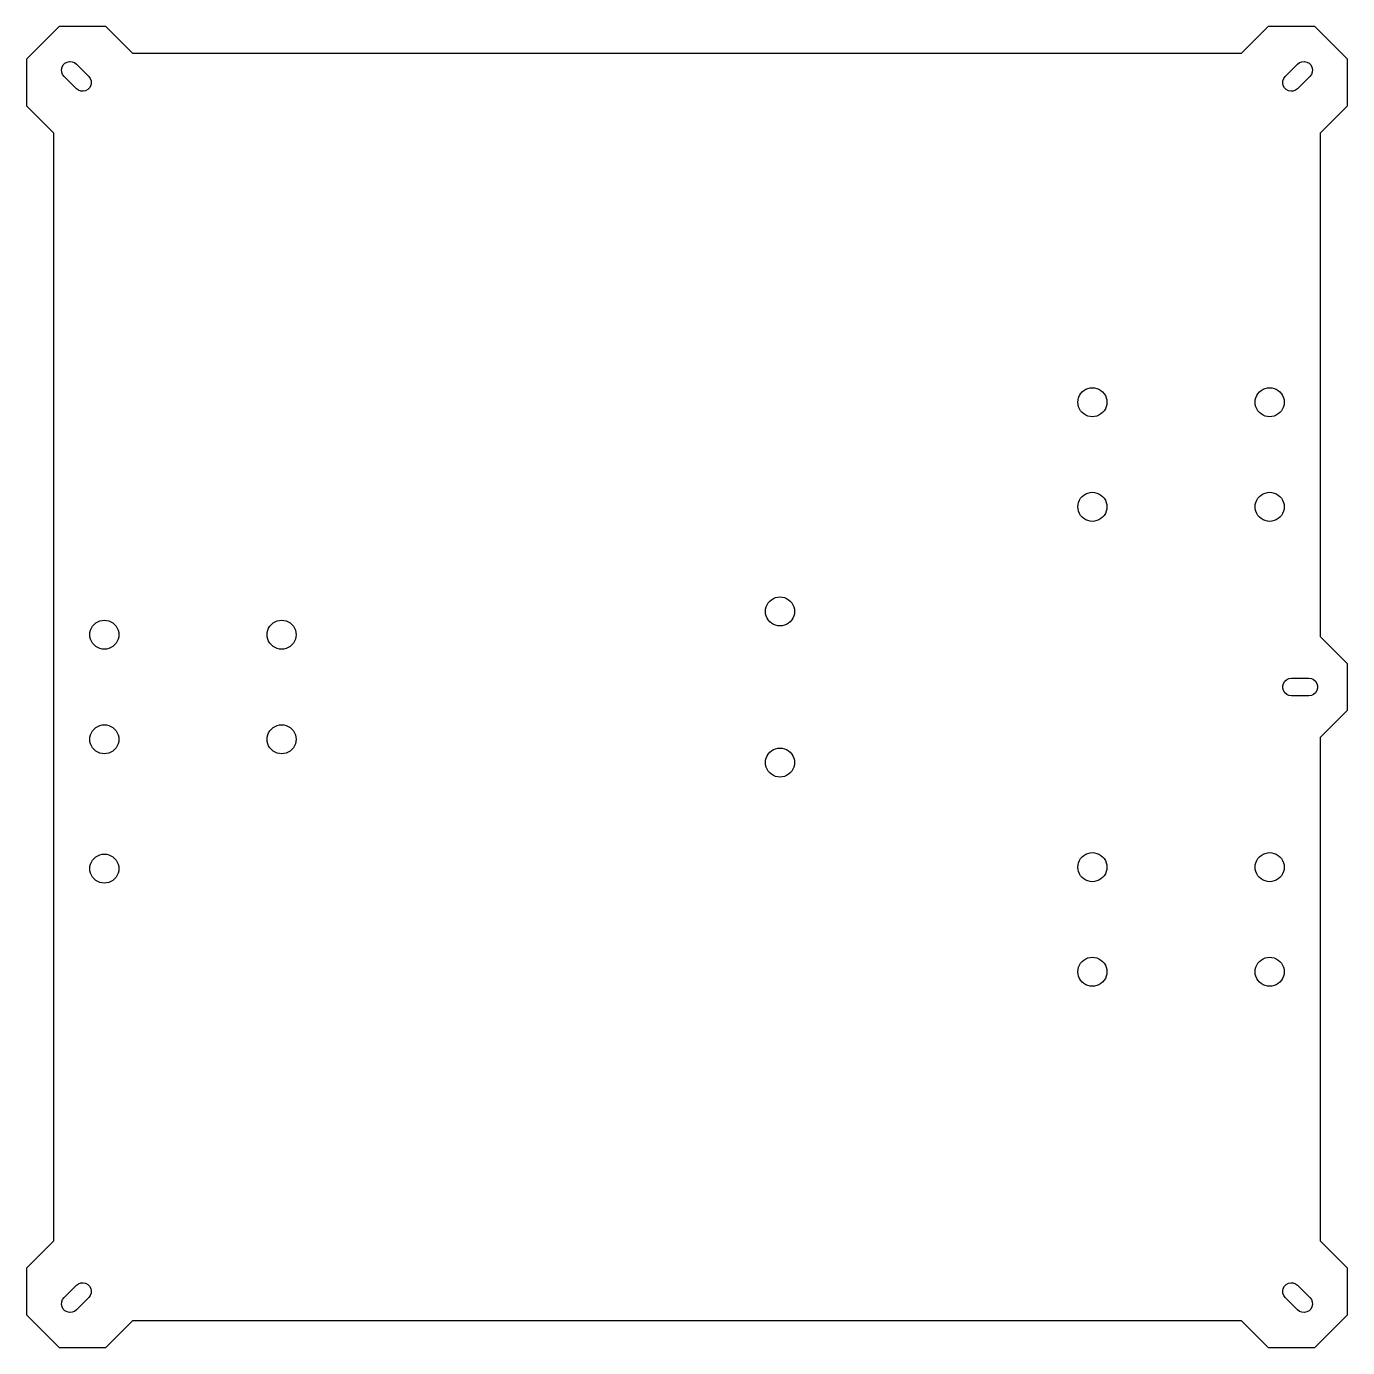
# Model space of a CAD drawing. Extents: x -114 to 114, y 114 to 342.
import ezdxf

# ---------------------------------------------------------------- set-up
doc = ezdxf.new("R2010")
doc.units = 0
doc.layers.get('0').update_dxf_attribs({"linetype": 'CONTINUOUS'})

msp = doc.modelspace()

# ---------------------------------------------------------------- linework, layer by layer
at = {"color": 7}
for points in [[(-95.3431, 119), (95.3431, 119), (100, 114.343), (108, 114.343), (113.657, 120), (113.657, 128), (109, 132.6569), (109, 219.34315), (113.657, 224), (113.657, 232), (109, 236.65685), (109, 323.3431), (113.657, 328), (113.657, 336), (108, 341.657), (100, 341.657), (95.3431, 337), (-95.3431, 337), (-100, 341.657), (-108, 341.657), (-113.657, 336), (-113.657, 328), (-109, 323.3431), (-109, 132.6569), (-113.657, 128), (-113.657, 120), (-108, 114.343), (-100, 114.343)], [(-104.319, 330.534), (-104.719, 330.683), (-105.061, 330.939), (-107.182, 333.061), (-107.438, 333.402), (-107.587, 333.802), (-107.617, 334.228), (-107.527, 334.646), (-107.322, 335.02), (-107.02, 335.322), (-106.646, 335.527), (-106.228, 335.617), (-105.802, 335.587), (-105.402, 335.438), (-105.061, 335.182), (-102.939, 333.061), (-102.683, 332.719), (-102.534, 332.319), (-102.504, 331.893), (-102.595, 331.476), (-102.799, 331.101), (-103.101, 330.799), (-103.476, 330.595), (-103.893, 330.504)], [(103.476, 330.595), (103.101, 330.799), (102.799, 331.101), (102.595, 331.476), (102.504, 331.893), (102.534, 332.319), (102.683, 332.719), (102.939, 333.061), (105.061, 335.182), (105.402, 335.438), (105.802, 335.587), (106.228, 335.617), (106.646, 335.527), (107.02, 335.322), (107.322, 335.02), (107.527, 334.646), (107.617, 334.228), (107.587, 333.802), (107.438, 333.402), (107.182, 333.061), (105.061, 330.939), (104.719, 330.683), (104.319, 330.534), (103.893, 330.504)], [(69.3589, 274.5308), (68.9775, 274.6224), (68.615, 274.7725), (68.2805, 274.9775), (67.9822, 275.2322), (67.7275, 275.5305), (67.5225, 275.865), (67.3724, 276.2275), (67.2808, 276.6089), (67.25, 277), (67.2808, 277.3911), (67.3724, 277.7725), (67.5225, 278.135), (67.7275, 278.4695), (67.9822, 278.7678), (68.2805, 279.0225), (68.615, 279.2275), (68.9775, 279.3776), (69.3589, 279.4692), (69.75, 279.5), (70.1411, 279.4692), (70.5225, 279.3776), (70.885, 279.2275), (71.2195, 279.0225), (71.5178, 278.7678), (71.7725, 278.4695), (71.9775, 278.135), (72.1276, 277.7725), (72.2192, 277.3911), (72.25, 277), (72.2192, 276.6089), (72.1276, 276.2275), (71.9775, 275.865), (71.7725, 275.5305), (71.5178, 275.2322), (71.2195, 274.9775), (70.885, 274.7725), (70.5225, 274.6224), (70.1411, 274.5308), (69.75, 274.5)], [(99.8589, 274.5308), (99.4775, 274.6224), (99.115, 274.7725), (98.7805, 274.9775), (98.4822, 275.2322), (98.2275, 275.5305), (98.0225, 275.865), (97.8724, 276.2275), (97.7808, 276.6089), (97.75, 277), (97.7808, 277.3911), (97.8724, 277.7725), (98.0225, 278.135), (98.2275, 278.4695), (98.4822, 278.7678), (98.7805, 279.0225), (99.115, 279.2275), (99.4775, 279.3776), (99.8589, 279.4692), (100.25, 279.5), (100.641, 279.4692), (101.023, 279.3776), (101.385, 279.2275), (101.719, 279.0225), (102.018, 278.7678), (102.273, 278.4695), (102.478, 278.135), (102.628, 277.7725), (102.719, 277.3911), (102.75, 277), (102.719, 276.6089), (102.628, 276.2275), (102.478, 275.865), (102.273, 275.5305), (102.018, 275.2322), (101.719, 274.9775), (101.385, 274.7725), (101.023, 274.6224), (100.641, 274.5308), (100.25, 274.5)], [(69.3589, 256.5308), (68.9775, 256.6224), (68.615, 256.7725), (68.2805, 256.9775), (67.9822, 257.2322), (67.7275, 257.5305), (67.5225, 257.865), (67.3724, 258.2275), (67.2808, 258.6089), (67.25, 259), (67.2808, 259.3911), (67.3724, 259.7725), (67.5225, 260.135), (67.7275, 260.4695), (67.9822, 260.7678), (68.2805, 261.0225), (68.615, 261.2275), (68.9775, 261.3776), (69.3589, 261.4692), (69.75, 261.5), (70.1411, 261.4692), (70.5225, 261.3776), (70.885, 261.2275), (71.2195, 261.0225), (71.5178, 260.7678), (71.7725, 260.4695), (71.9775, 260.135), (72.1276, 259.7725), (72.2192, 259.3911), (72.25, 259), (72.2192, 258.6089), (72.1276, 258.2275), (71.9775, 257.865), (71.7725, 257.5305), (71.5178, 257.2322), (71.2195, 256.9775), (70.885, 256.7725), (70.5225, 256.6224), (70.1411, 256.5308), (69.75, 256.5)], [(99.8589, 256.5308), (99.4775, 256.6224), (99.115, 256.7725), (98.7805, 256.9775), (98.4822, 257.2322), (98.2275, 257.5305), (98.0225, 257.865), (97.8724, 258.2275), (97.7808, 258.6089), (97.75, 259), (97.7808, 259.3911), (97.8724, 259.7725), (98.0225, 260.135), (98.2275, 260.4695), (98.4822, 260.7678), (98.7805, 261.0225), (99.115, 261.2275), (99.4775, 261.3776), (99.8589, 261.4692), (100.25, 261.5), (100.641, 261.4692), (101.023, 261.3776), (101.385, 261.2275), (101.719, 261.0225), (102.018, 260.7678), (102.273, 260.4695), (102.478, 260.135), (102.628, 259.7725), (102.719, 259.3911), (102.75, 259), (102.719, 258.6089), (102.628, 258.2275), (102.478, 257.865), (102.273, 257.5305), (102.018, 257.2322), (101.719, 256.9775), (101.385, 256.7725), (101.023, 256.6224), (100.641, 256.5308), (100.25, 256.5)], [(15.6089, 238.5308), (15.2275, 238.6224), (14.865, 238.7725), (14.5305, 238.9775), (14.2322, 239.2322), (13.9775, 239.5305), (13.7725, 239.865), (13.6224, 240.2275), (13.5308, 240.6089), (13.5, 241), (13.5308, 241.3911), (13.6224, 241.7725), (13.7725, 242.135), (13.9775, 242.4695), (14.2322, 242.7678), (14.5305, 243.0225), (14.865, 243.2275), (15.2275, 243.3776), (15.6089, 243.4692), (16, 243.5), (16.3911, 243.4692), (16.7725, 243.3776), (17.135, 243.2275), (17.4695, 243.0225), (17.7678, 242.7678), (18.0225, 242.4695), (18.2275, 242.135), (18.3776, 241.7725), (18.4692, 241.3911), (18.5, 241), (18.4692, 240.6089), (18.3776, 240.2275), (18.2275, 239.865), (18.0225, 239.5305), (17.7678, 239.2322), (17.4695, 238.9775), (17.135, 238.7725), (16.7725, 238.6224), (16.3911, 238.5308), (16, 238.5)], [(-100.641, 234.53079), (-101.023, 234.62236), (-101.385, 234.77249), (-101.719, 234.97746), (-102.018, 235.23224), (-102.273, 235.53055), (-102.478, 235.86504), (-102.628, 236.22746), (-102.719, 236.60892), (-102.75, 237), (-102.719, 237.39108), (-102.628, 237.77254), (-102.478, 238.135), (-102.273, 238.4695), (-102.018, 238.7678), (-101.719, 239.0225), (-101.385, 239.2275), (-101.023, 239.3776), (-100.641, 239.4692), (-100.25, 239.5), (-99.8589, 239.4692), (-99.4775, 239.3776), (-99.115, 239.2275), (-98.7805, 239.0225), (-98.4822, 238.7678), (-98.2275, 238.4695), (-98.0225, 238.135), (-97.8724, 237.77254), (-97.7808, 237.39108), (-97.75, 237), (-97.7808, 236.60892), (-97.8724, 236.22746), (-98.0225, 235.86504), (-98.2275, 235.53055), (-98.4822, 235.23224), (-98.7805, 234.97746), (-99.115, 234.77249), (-99.4775, 234.62236), (-99.8589, 234.53079), (-100.25, 234.5)], [(-70.1411, 234.53079), (-70.5225, 234.62236), (-70.885, 234.77249), (-71.2195, 234.97746), (-71.5178, 235.23224), (-71.7725, 235.53055), (-71.9775, 235.86504), (-72.1276, 236.22746), (-72.2192, 236.60892), (-72.25, 237), (-72.2192, 237.39108), (-72.1276, 237.77254), (-71.9775, 238.135), (-71.7725, 238.4695), (-71.5178, 238.7678), (-71.2195, 239.0225), (-70.885, 239.2275), (-70.5225, 239.3776), (-70.1411, 239.4692), (-69.75, 239.5), (-69.3589, 239.4692), (-68.9775, 239.3776), (-68.615, 239.2275), (-68.2805, 239.0225), (-67.9822, 238.7678), (-67.7275, 238.4695), (-67.5225, 238.135), (-67.3724, 237.77254), (-67.2808, 237.39108), (-67.25, 237), (-67.2808, 236.60892), (-67.3724, 236.22746), (-67.5225, 235.86504), (-67.7275, 235.53055), (-67.9822, 235.23224), (-68.2805, 234.97746), (-68.615, 234.77249), (-68.9775, 234.62236), (-69.3589, 234.53079), (-69.75, 234.5)], [(104, 226.5), (103.577, 226.56078), (103.189, 226.73813), (102.866, 227.01772), (102.636, 227.37689), (102.515, 227.78653), (102.515, 228.21347), (102.636, 228.62311), (102.866, 228.98228), (103.189, 229.26187), (103.577, 229.43922), (104, 229.5), (107, 229.5), (107.423, 229.43922), (107.811, 229.26187), (108.134, 228.98228), (108.364, 228.62311), (108.485, 228.21347), (108.485, 227.78653), (108.364, 227.37689), (108.134, 227.01772), (107.811, 226.73813), (107.423, 226.56078), (107, 226.5)], [(-100.641, 216.5308), (-101.023, 216.6224), (-101.385, 216.7725), (-101.719, 216.9775), (-102.018, 217.2322), (-102.273, 217.5305), (-102.478, 217.865), (-102.628, 218.22746), (-102.719, 218.60892), (-102.75, 219), (-102.719, 219.39108), (-102.628, 219.77254), (-102.478, 220.13496), (-102.273, 220.46945), (-102.018, 220.76776), (-101.719, 221.02254), (-101.385, 221.22751), (-101.023, 221.37764), (-100.641, 221.46921), (-100.25, 221.5), (-99.8589, 221.46921), (-99.4775, 221.37764), (-99.115, 221.22751), (-98.7805, 221.02254), (-98.4822, 220.76776), (-98.2275, 220.46945), (-98.0225, 220.13496), (-97.8724, 219.77254), (-97.7808, 219.39108), (-97.75, 219), (-97.7808, 218.60892), (-97.8724, 218.22746), (-98.0225, 217.865), (-98.2275, 217.5305), (-98.4822, 217.2322), (-98.7805, 216.9775), (-99.115, 216.7725), (-99.4775, 216.6224), (-99.8589, 216.5308), (-100.25, 216.5)], [(-70.1411, 216.5308), (-70.5225, 216.6224), (-70.885, 216.7725), (-71.2195, 216.9775), (-71.5178, 217.2322), (-71.7725, 217.5305), (-71.9775, 217.865), (-72.1276, 218.22746), (-72.2192, 218.60892), (-72.25, 219), (-72.2192, 219.39108), (-72.1276, 219.77254), (-71.9775, 220.13496), (-71.7725, 220.46945), (-71.5178, 220.76776), (-71.2195, 221.02254), (-70.885, 221.22751), (-70.5225, 221.37764), (-70.1411, 221.46921), (-69.75, 221.5), (-69.3589, 221.46921), (-68.9775, 221.37764), (-68.615, 221.22751), (-68.2805, 221.02254), (-67.9822, 220.76776), (-67.7275, 220.46945), (-67.5225, 220.13496), (-67.3724, 219.77254), (-67.2808, 219.39108), (-67.25, 219), (-67.2808, 218.60892), (-67.3724, 218.22746), (-67.5225, 217.865), (-67.7275, 217.5305), (-67.9822, 217.2322), (-68.2805, 216.9775), (-68.615, 216.7725), (-68.9775, 216.6224), (-69.3589, 216.5308), (-69.75, 216.5)], [(15.6089, 212.5308), (15.2275, 212.6224), (14.865, 212.7725), (14.5305, 212.9775), (14.2322, 213.2322), (13.9775, 213.5305), (13.7725, 213.865), (13.6224, 214.2275), (13.5308, 214.6089), (13.5, 215), (13.5308, 215.3911), (13.6224, 215.7725), (13.7725, 216.135), (13.9775, 216.4695), (14.2322, 216.7678), (14.5305, 217.0225), (14.865, 217.2275), (15.2275, 217.3776), (15.6089, 217.4692), (16, 217.5), (16.3911, 217.4692), (16.7725, 217.3776), (17.135, 217.2275), (17.4695, 217.0225), (17.7678, 216.7678), (18.0225, 216.4695), (18.2275, 216.135), (18.3776, 215.7725), (18.4692, 215.3911), (18.5, 215), (18.4692, 214.6089), (18.3776, 214.2275), (18.2275, 213.865), (18.0225, 213.5305), (17.7678, 213.2322), (17.4695, 212.9775), (17.135, 212.7725), (16.7725, 212.6224), (16.3911, 212.5308), (16, 212.5)], [(-100.641, 194.2808), (-101.023, 194.3724), (-101.385, 194.5225), (-101.719, 194.7275), (-102.018, 194.9822), (-102.273, 195.2805), (-102.478, 195.615), (-102.628, 195.9775), (-102.719, 196.3589), (-102.75, 196.75), (-102.719, 197.1411), (-102.628, 197.5225), (-102.478, 197.885), (-102.273, 198.2195), (-102.018, 198.5178), (-101.719, 198.7725), (-101.385, 198.9775), (-101.023, 199.1276), (-100.641, 199.2192), (-100.25, 199.25), (-99.8589, 199.2192), (-99.4775, 199.1276), (-99.115, 198.9775), (-98.7805, 198.7725), (-98.4822, 198.5178), (-98.2275, 198.2195), (-98.0225, 197.885), (-97.8724, 197.5225), (-97.7808, 197.1411), (-97.75, 196.75), (-97.7808, 196.3589), (-97.8724, 195.9775), (-98.0225, 195.615), (-98.2275, 195.2805), (-98.4822, 194.9822), (-98.7805, 194.7275), (-99.115, 194.5225), (-99.4775, 194.3724), (-99.8589, 194.2808), (-100.25, 194.25)], [(69.3589, 194.5308), (68.9775, 194.6224), (68.615, 194.7725), (68.2805, 194.9775), (67.9822, 195.2322), (67.7275, 195.5305), (67.5225, 195.865), (67.3724, 196.2275), (67.2808, 196.6089), (67.25, 197), (67.2808, 197.3911), (67.3724, 197.7725), (67.5225, 198.135), (67.7275, 198.4695), (67.9822, 198.7678), (68.2805, 199.0225), (68.615, 199.2275), (68.9775, 199.3776), (69.3589, 199.4692), (69.75, 199.5), (70.1411, 199.4692), (70.5225, 199.3776), (70.885, 199.2275), (71.2195, 199.0225), (71.5178, 198.7678), (71.7725, 198.4695), (71.9775, 198.135), (72.1276, 197.7725), (72.2192, 197.3911), (72.25, 197), (72.2192, 196.6089), (72.1276, 196.2275), (71.9775, 195.865), (71.7725, 195.5305), (71.5178, 195.2322), (71.2195, 194.9775), (70.885, 194.7725), (70.5225, 194.6224), (70.1411, 194.5308), (69.75, 194.5)], [(99.8589, 194.5308), (99.4775, 194.6224), (99.115, 194.7725), (98.7805, 194.9775), (98.4822, 195.2322), (98.2275, 195.5305), (98.0225, 195.865), (97.8724, 196.2275), (97.7808, 196.6089), (97.75, 197), (97.7808, 197.3911), (97.8724, 197.7725), (98.0225, 198.135), (98.2275, 198.4695), (98.4822, 198.7678), (98.7805, 199.0225), (99.115, 199.2275), (99.4775, 199.3776), (99.8589, 199.4692), (100.25, 199.5), (100.641, 199.4692), (101.023, 199.3776), (101.385, 199.2275), (101.719, 199.0225), (102.018, 198.7678), (102.273, 198.4695), (102.478, 198.135), (102.628, 197.7725), (102.719, 197.3911), (102.75, 197), (102.719, 196.6089), (102.628, 196.2275), (102.478, 195.865), (102.273, 195.5305), (102.018, 195.2322), (101.719, 194.9775), (101.385, 194.7725), (101.023, 194.6224), (100.641, 194.5308), (100.25, 194.5)], [(69.3589, 176.5308), (68.9775, 176.6224), (68.615, 176.7725), (68.2805, 176.9775), (67.9822, 177.2322), (67.7275, 177.5305), (67.5225, 177.865), (67.3724, 178.2275), (67.2808, 178.6089), (67.25, 179), (67.2808, 179.3911), (67.3724, 179.7725), (67.5225, 180.135), (67.7275, 180.4695), (67.9822, 180.7678), (68.2805, 181.0225), (68.615, 181.2275), (68.9775, 181.3776), (69.3589, 181.4692), (69.75, 181.5), (70.1411, 181.4692), (70.5225, 181.3776), (70.885, 181.2275), (71.2195, 181.0225), (71.5178, 180.7678), (71.7725, 180.4695), (71.9775, 180.135), (72.1276, 179.7725), (72.2192, 179.3911), (72.25, 179), (72.2192, 178.6089), (72.1276, 178.2275), (71.9775, 177.865), (71.7725, 177.5305), (71.5178, 177.2322), (71.2195, 176.9775), (70.885, 176.7725), (70.5225, 176.6224), (70.1411, 176.5308), (69.75, 176.5)], [(99.8589, 176.5308), (99.4775, 176.6224), (99.115, 176.7725), (98.7805, 176.9775), (98.4822, 177.2322), (98.2275, 177.5305), (98.0225, 177.865), (97.8724, 178.2275), (97.7808, 178.6089), (97.75, 179), (97.7808, 179.3911), (97.8724, 179.7725), (98.0225, 180.135), (98.2275, 180.4695), (98.4822, 180.7678), (98.7805, 181.0225), (99.115, 181.2275), (99.4775, 181.3776), (99.8589, 181.4692), (100.25, 181.5), (100.641, 181.4692), (101.023, 181.3776), (101.385, 181.2275), (101.719, 181.0225), (102.018, 180.7678), (102.273, 180.4695), (102.478, 180.135), (102.628, 179.7725), (102.719, 179.3911), (102.75, 179), (102.719, 178.6089), (102.628, 178.2275), (102.478, 177.865), (102.273, 177.5305), (102.018, 177.2322), (101.719, 176.9775), (101.385, 176.7725), (101.023, 176.6224), (100.641, 176.5308), (100.25, 176.5)], [(-106.646, 120.473), (-107.02, 120.678), (-107.322, 120.98), (-107.527, 121.354), (-107.617, 121.772), (-107.587, 122.198), (-107.438, 122.598), (-107.182, 122.939), (-105.061, 125.061), (-104.719, 125.317), (-104.319, 125.466), (-103.893, 125.496), (-103.476, 125.405), (-103.101, 125.201), (-102.799, 124.899), (-102.595, 124.524), (-102.504, 124.107), (-102.534, 123.681), (-102.683, 123.281), (-102.939, 122.939), (-105.061, 120.818), (-105.402, 120.562), (-105.802, 120.413), (-106.228, 120.383)], [(105.802, 120.413), (105.402, 120.562), (105.061, 120.818), (102.939, 122.939), (102.683, 123.281), (102.534, 123.681), (102.504, 124.107), (102.595, 124.524), (102.799, 124.899), (103.101, 125.201), (103.476, 125.405), (103.893, 125.496), (104.319, 125.466), (104.719, 125.317), (105.061, 125.061), (107.182, 122.939), (107.438, 122.598), (107.587, 122.198), (107.617, 121.772), (107.527, 121.354), (107.322, 120.98), (107.02, 120.678), (106.646, 120.473), (106.228, 120.383)]]:
    msp.add_lwpolyline(points, close=True, dxfattribs=at)

doc.saveas('drawing.dxf')
